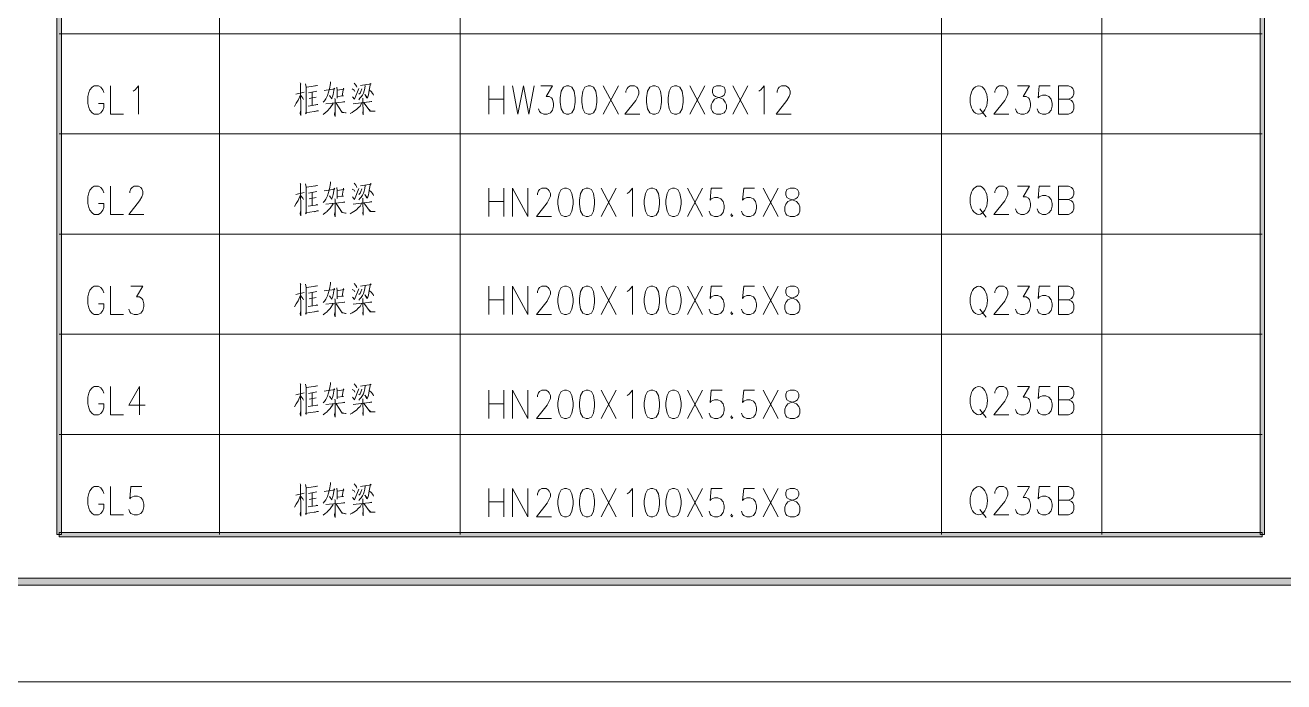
# Model space of a CAD drawing. Header units: millimetres. Extents: x 0 to 586, y 0 to 414.
# Drawn here: x 121.7 to 245.5, y 0 to 64.6 of the extents above; entities that cross this region are included whole.
import ezdxf

# ---------------------------------------------------------------- set-up
doc = ezdxf.new("R2010")
doc.units = ezdxf.units.MM

msp = doc.modelspace()

# ---------------------------------------------------------------- hatches: boundary and pattern name
h = msp.add_hatch(color=0)
h.dxf.hatch_style = 2
h.paths.add_polyline_path([(124.862167, 83.495444), (125.306667, 83.495444), (125.306667, 14.481528), (124.862167, 14.481528)])
h = msp.add_hatch(color=0)
h.dxf.hatch_style = 2
h.paths.add_polyline_path([(243.169722, 83.495444), (243.614222, 83.495444), (243.614222, 14.481528), (243.169722, 14.481528)])
h = msp.add_hatch(color=0)
h.dxf.hatch_style = 2
h.paths.add_polyline_path([(125.084417, 14.259278), (125.084417, 14.703778), (243.391972, 14.703778), (243.391972, 14.259278)])
h = msp.add_hatch(color=0)
h.dxf.hatch_style = 2
h.paths.add_polyline_path([(24.302861, 9.514417), (24.994306, 10.205861), (575.429944, 10.205861), (576.117861, 9.514417)])

# ---------------------------------------------------------------- linework, layer by layer
at = {"color": 0, "lineweight": 0}
for points in [[(0, 0), (585.632278, 0), (585.632278, 414.0835), (0, 414.0835)], [(124.862167, 83.495444), (125.306667, 83.495444), (125.306667, 14.481528), (124.862167, 14.481528)], [(243.169722, 83.495444), (243.614222, 83.495444), (243.614222, 14.481528), (243.169722, 14.481528)], [(174.984833, 58.645778), (174.667333, 58.511722), (174.452139, 58.113083), (174.346306, 57.449861), (174.346306, 57.051222), (174.452139, 56.388), (174.667333, 55.989361), (174.984833, 55.858833), (175.1965, 55.858833), (175.514, 55.989361), (175.729194, 56.388), (175.835028, 57.051222), (175.835028, 57.449861), (175.729194, 58.113083), (175.514, 58.511722), (175.1965, 58.645778)], [(177.108556, 58.645778), (176.787528, 58.511722), (176.575861, 58.113083), (176.470028, 57.449861), (176.470028, 57.051222), (176.575861, 56.388), (176.787528, 55.989361), (177.108556, 55.858833), (177.320222, 55.858833), (177.637722, 55.989361), (177.849389, 56.388), (177.95875, 57.051222), (177.95875, 57.449861), (177.849389, 58.113083), (177.637722, 58.511722), (177.320222, 58.645778)], [(183.479722, 58.645778), (183.158694, 58.511722), (182.947028, 58.113083), (182.841194, 57.449861), (182.841194, 57.051222), (182.947028, 56.388), (183.158694, 55.989361), (183.479722, 55.858833), (183.691389, 55.858833), (184.008889, 55.989361), (184.220556, 56.388), (184.326389, 57.051222), (184.326389, 57.449861), (184.220556, 58.113083), (184.008889, 58.511722), (183.691389, 58.645778)], [(185.603444, 58.645778), (185.282417, 58.511722), (185.07075, 58.113083), (184.964917, 57.449861), (184.964917, 57.051222), (185.07075, 56.388), (185.282417, 55.989361), (185.603444, 55.858833), (185.815111, 55.858833), (186.132611, 55.989361), (186.344278, 56.388), (186.450111, 57.051222), (186.450111, 57.449861), (186.344278, 58.113083), (186.132611, 58.511722), (185.815111, 58.645778)], [(189.741528, 58.645778), (189.424028, 58.511722), (189.318194, 58.247139), (189.318194, 57.982556), (189.424028, 57.717972), (189.635694, 57.583917), (190.062556, 57.449861), (190.380056, 57.319333), (190.591722, 57.051222), (190.697556, 56.786639), (190.697556, 56.388), (190.591722, 56.123417), (190.485889, 55.989361), (190.168389, 55.858833), (189.741528, 55.858833), (189.424028, 55.989361), (189.318194, 56.123417), (189.212361, 56.388), (189.212361, 56.786639), (189.318194, 57.051222), (189.529861, 57.319333), (189.847361, 57.449861), (190.274222, 57.583917), (190.485889, 57.717972), (190.591722, 57.982556), (190.591722, 58.247139), (190.485889, 58.511722), (190.168389, 58.645778)], [(174.773167, 48.584556), (174.452139, 48.4505), (174.240472, 48.051861), (174.134639, 47.388639), (174.134639, 46.99), (174.240472, 46.326778), (174.452139, 45.928139), (174.773167, 45.797611), (174.984833, 45.797611), (175.302333, 45.928139), (175.514, 46.326778), (175.619833, 46.99), (175.619833, 47.388639), (175.514, 48.051861), (175.302333, 48.4505), (174.984833, 48.584556)], [(176.896889, 48.584556), (176.575861, 48.4505), (176.364194, 48.051861), (176.258361, 47.388639), (176.258361, 46.99), (176.364194, 46.326778), (176.575861, 45.928139), (176.896889, 45.797611), (177.108556, 45.797611), (177.426056, 45.928139), (177.637722, 46.326778), (177.743556, 46.99), (177.743556, 47.388639), (177.637722, 48.051861), (177.426056, 48.4505), (177.108556, 48.584556)], [(183.264528, 48.584556), (182.947028, 48.4505), (182.735361, 48.051861), (182.629528, 47.388639), (182.629528, 46.99), (182.735361, 46.326778), (182.947028, 45.928139), (183.264528, 45.797611), (183.479722, 45.797611), (183.797222, 45.928139), (184.008889, 46.326778), (184.114722, 46.99), (184.114722, 47.388639), (184.008889, 48.051861), (183.797222, 48.4505), (183.479722, 48.584556)], [(185.38825, 48.584556), (185.07075, 48.4505), (184.859083, 48.051861), (184.75325, 47.388639), (184.75325, 46.99), (184.859083, 46.326778), (185.07075, 45.928139), (185.38825, 45.797611), (185.603444, 45.797611), (185.920944, 45.928139), (186.132611, 46.326778), (186.238444, 46.99), (186.238444, 47.388639), (186.132611, 48.051861), (185.920944, 48.4505), (185.603444, 48.584556)], [(196.962889, 48.584556), (196.645389, 48.4505), (196.539556, 48.185917), (196.539556, 47.921333), (196.645389, 47.653222), (196.857056, 47.522694), (197.280389, 47.388639), (197.597889, 47.254583), (197.813083, 46.99), (197.918917, 46.725417), (197.918917, 46.326778), (197.813083, 46.062194), (197.70725, 45.928139), (197.386222, 45.797611), (196.962889, 45.797611), (196.645389, 45.928139), (196.539556, 46.062194), (196.430194, 46.326778), (196.430194, 46.725417), (196.539556, 46.99), (196.751222, 47.254583), (197.068722, 47.388639), (197.492056, 47.522694), (197.70725, 47.653222), (197.813083, 47.921333), (197.813083, 48.185917), (197.70725, 48.4505), (197.386222, 48.584556)], [(174.773167, 38.9255), (174.452139, 38.794972), (174.240472, 38.396333), (174.134639, 37.733111), (174.134639, 37.334472), (174.240472, 36.67125), (174.452139, 36.272611), (174.773167, 36.138556), (174.984833, 36.138556), (175.302333, 36.272611), (175.514, 36.67125), (175.619833, 37.334472), (175.619833, 37.733111), (175.514, 38.396333), (175.302333, 38.794972), (174.984833, 38.9255)], [(176.896889, 38.9255), (176.575861, 38.794972), (176.364194, 38.396333), (176.258361, 37.733111), (176.258361, 37.334472), (176.364194, 36.67125), (176.575861, 36.272611), (176.896889, 36.138556), (177.108556, 36.138556), (177.426056, 36.272611), (177.637722, 36.67125), (177.743556, 37.334472), (177.743556, 37.733111), (177.637722, 38.396333), (177.426056, 38.794972), (177.108556, 38.9255)], [(183.264528, 38.9255), (182.947028, 38.794972), (182.735361, 38.396333), (182.629528, 37.733111), (182.629528, 37.334472), (182.735361, 36.67125), (182.947028, 36.272611), (183.264528, 36.138556), (183.479722, 36.138556), (183.797222, 36.272611), (184.008889, 36.67125), (184.114722, 37.334472), (184.114722, 37.733111), (184.008889, 38.396333), (183.797222, 38.794972), (183.479722, 38.9255)], [(185.38825, 38.9255), (185.07075, 38.794972), (184.859083, 38.396333), (184.75325, 37.733111), (184.75325, 37.334472), (184.859083, 36.67125), (185.07075, 36.272611), (185.38825, 36.138556), (185.603444, 36.138556), (185.920944, 36.272611), (186.132611, 36.67125), (186.238444, 37.334472), (186.238444, 37.733111), (186.132611, 38.396333), (185.920944, 38.794972), (185.603444, 38.9255)], [(196.962889, 38.9255), (196.645389, 38.794972), (196.539556, 38.530389), (196.539556, 38.262278), (196.645389, 37.997694), (196.857056, 37.867167), (197.280389, 37.733111), (197.597889, 37.599056), (197.813083, 37.334472), (197.918917, 37.069889), (197.918917, 36.67125), (197.813083, 36.406667), (197.70725, 36.272611), (197.386222, 36.138556), (196.962889, 36.138556), (196.645389, 36.272611), (196.539556, 36.406667), (196.430194, 36.67125), (196.430194, 37.069889), (196.539556, 37.334472), (196.751222, 37.599056), (197.068722, 37.733111), (197.492056, 37.867167), (197.70725, 37.997694), (197.813083, 38.262278), (197.813083, 38.530389), (197.70725, 38.794972), (197.386222, 38.9255)], [(174.773167, 28.691417), (174.452139, 28.557361), (174.240472, 28.16225), (174.134639, 27.4955), (174.134639, 27.100389), (174.240472, 26.433639), (174.452139, 26.038528), (174.773167, 25.904472), (174.984833, 25.904472), (175.302333, 26.038528), (175.514, 26.433639), (175.619833, 27.100389), (175.619833, 27.4955), (175.514, 28.16225), (175.302333, 28.557361), (174.984833, 28.691417)], [(176.896889, 28.691417), (176.575861, 28.557361), (176.364194, 28.16225), (176.258361, 27.4955), (176.258361, 27.100389), (176.364194, 26.433639), (176.575861, 26.038528), (176.896889, 25.904472), (177.108556, 25.904472), (177.426056, 26.038528), (177.637722, 26.433639), (177.743556, 27.100389), (177.743556, 27.4955), (177.637722, 28.16225), (177.426056, 28.557361), (177.108556, 28.691417)], [(183.264528, 28.691417), (182.947028, 28.557361), (182.735361, 28.16225), (182.629528, 27.4955), (182.629528, 27.100389), (182.735361, 26.433639), (182.947028, 26.038528), (183.264528, 25.904472), (183.479722, 25.904472), (183.797222, 26.038528), (184.008889, 26.433639), (184.114722, 27.100389), (184.114722, 27.4955), (184.008889, 28.16225), (183.797222, 28.557361), (183.479722, 28.691417)], [(185.38825, 28.691417), (185.07075, 28.557361), (184.859083, 28.16225), (184.75325, 27.4955), (184.75325, 27.100389), (184.859083, 26.433639), (185.07075, 26.038528), (185.38825, 25.904472), (185.603444, 25.904472), (185.920944, 26.038528), (186.132611, 26.433639), (186.238444, 27.100389), (186.238444, 27.4955), (186.132611, 28.16225), (185.920944, 28.557361), (185.603444, 28.691417)], [(196.962889, 28.691417), (196.645389, 28.557361), (196.539556, 28.292778), (196.539556, 28.028194), (196.645389, 27.763611), (196.857056, 27.629556), (197.280389, 27.4955), (197.597889, 27.364972), (197.813083, 27.100389), (197.918917, 26.832278), (197.918917, 26.433639), (197.813083, 26.169056), (197.70725, 26.038528), (197.386222, 25.904472), (196.962889, 25.904472), (196.645389, 26.038528), (196.539556, 26.169056), (196.430194, 26.433639), (196.430194, 26.832278), (196.539556, 27.100389), (196.751222, 27.364972), (197.068722, 27.4955), (197.492056, 27.629556), (197.70725, 27.763611), (197.813083, 28.028194), (197.813083, 28.292778), (197.70725, 28.557361), (197.386222, 28.691417)], [(174.773167, 19.035889), (174.452139, 18.901833), (174.240472, 18.503194), (174.134639, 17.839972), (174.134639, 17.441333), (174.240472, 16.778111), (174.452139, 16.379472), (174.773167, 16.248944), (174.984833, 16.248944), (175.302333, 16.379472), (175.514, 16.778111), (175.619833, 17.441333), (175.619833, 17.839972), (175.514, 18.503194), (175.302333, 18.901833), (174.984833, 19.035889)], [(176.896889, 19.035889), (176.575861, 18.901833), (176.364194, 18.503194), (176.258361, 17.839972), (176.258361, 17.441333), (176.364194, 16.778111), (176.575861, 16.379472), (176.896889, 16.248944), (177.108556, 16.248944), (177.426056, 16.379472), (177.637722, 16.778111), (177.743556, 17.441333), (177.743556, 17.839972), (177.637722, 18.503194), (177.426056, 18.901833), (177.108556, 19.035889)], [(183.264528, 19.035889), (182.947028, 18.901833), (182.735361, 18.503194), (182.629528, 17.839972), (182.629528, 17.441333), (182.735361, 16.778111), (182.947028, 16.379472), (183.264528, 16.248944), (183.479722, 16.248944), (183.797222, 16.379472), (184.008889, 16.778111), (184.114722, 17.441333), (184.114722, 17.839972), (184.008889, 18.503194), (183.797222, 18.901833), (183.479722, 19.035889)], [(185.38825, 19.035889), (185.07075, 18.901833), (184.859083, 18.503194), (184.75325, 17.839972), (184.75325, 17.441333), (184.859083, 16.778111), (185.07075, 16.379472), (185.38825, 16.248944), (185.603444, 16.248944), (185.920944, 16.379472), (186.132611, 16.778111), (186.238444, 17.441333), (186.238444, 17.839972), (186.132611, 18.503194), (185.920944, 18.901833), (185.603444, 19.035889)], [(196.962889, 19.035889), (196.645389, 18.901833), (196.539556, 18.63725), (196.539556, 18.372667), (196.645389, 18.104556), (196.857056, 17.974028), (197.280389, 17.839972), (197.597889, 17.709444), (197.813083, 17.441333), (197.918917, 17.17675), (197.918917, 16.778111), (197.813083, 16.513528), (197.70725, 16.379472), (197.386222, 16.248944), (196.962889, 16.248944), (196.645389, 16.379472), (196.539556, 16.513528), (196.430194, 16.778111), (196.430194, 17.17675), (196.539556, 17.441333), (196.751222, 17.709444), (197.068722, 17.839972), (197.492056, 17.974028), (197.70725, 18.104556), (197.813083, 18.372667), (197.813083, 18.63725), (197.70725, 18.901833), (197.386222, 19.035889)], [(125.084417, 14.259278), (125.084417, 14.703778), (243.391972, 14.703778), (243.391972, 14.259278)], [(24.302861, 9.514417), (24.994306, 10.205861), (575.429944, 10.205861), (576.117861, 9.514417)]]:
    msp.add_lwpolyline(points, close=True, dxfattribs=at)
for points in [[(140.857111, 83.495444), (140.857111, 14.481528)], [(164.521444, 83.495444), (164.521444, 14.481528)], [(211.843056, 83.495444), (211.843056, 14.481528)], [(227.619278, 83.495444), (227.619278, 14.481528)], [(125.084417, 63.775167), (243.391972, 63.775167)], [(129.494139, 57.982556), (129.388306, 58.247139), (129.176639, 58.511722), (128.964972, 58.645778), (128.541639, 58.645778), (128.326444, 58.511722), (128.114778, 58.247139), (128.008944, 57.982556), (127.903111, 57.583917), (127.903111, 56.920694), (128.008944, 56.522056), (128.114778, 56.257472), (128.326444, 55.989361), (128.541639, 55.858833), (128.964972, 55.858833), (129.176639, 55.989361), (129.388306, 56.257472), (129.494139, 56.522056), (129.494139, 56.920694), (128.964972, 56.920694)], [(130.132667, 58.645778), (130.132667, 55.858833), (131.406194, 55.858833)], [(132.362222, 58.113083), (132.573889, 58.247139), (132.894917, 58.645778), (132.894917, 55.858833)], [(148.7805, 58.935056), (148.844, 58.797472), (148.822833, 58.853917), (148.844, 55.728306), (148.801667, 55.918806), (148.822833, 56.137528)], [(149.323778, 58.853917), (149.387278, 58.525833), (149.366111, 55.890583), (149.302611, 55.999944), (150.583194, 56.190444), (150.4315, 56.190444), (150.237472, 56.109306)], [(149.433139, 58.525833), (150.498528, 58.691639), (150.410333, 58.691639), (150.216306, 58.635194)], [(151.779111, 59.044417), (151.779111, 58.882139), (151.66975, 58.363556), (151.585083, 58.010778), (151.475722, 57.686222), (151.302861, 57.358139), (151.172333, 57.167639), (151.041806, 57.033583)], [(151.151167, 58.173056), (152.191861, 58.338861), (152.128361, 58.42), (152.0825, 58.173056), (152.019, 57.792056), (151.9555, 57.548639), (151.909639, 57.414583), (151.888472, 57.358139), (151.66975, 57.686222)], [(152.389417, 58.501139), (152.43175, 58.201278), (152.43175, 57.414583), (152.43175, 57.605083), (153.042056, 57.658), (152.932694, 57.658), (153.042056, 58.42), (153.084389, 58.310639), (152.43175, 58.201278)], [(153.909889, 58.338861), (154.08275, 58.2295), (154.149778, 58.091917)], [(153.931056, 57.576861), (154.128611, 57.333444), (154.541361, 58.391778)], [(154.08275, 58.906833), (154.259139, 58.716333), (154.322639, 58.6105), (154.364972, 58.501139)], [(155.194, 58.691639), (155.148139, 58.391778), (155.084639, 58.148361), (155.017611, 57.929639), (154.90825, 57.739139), (154.78125, 57.548639), (154.650722, 57.414583), (154.541361, 57.277)], [(154.84475, 58.363556), (154.756556, 58.091917), (154.671889, 57.929639), (154.562528, 57.820278)], [(154.735389, 58.663417), (155.758444, 58.825694), (155.691417, 58.882139), (155.649083, 58.554056), (155.582056, 58.2295), (155.539722, 57.982556), (155.497389, 57.767361), (155.430361, 57.576861), (155.366861, 57.4675), (155.345694, 57.439278), (155.148139, 57.792056), (155.366861, 57.495722)], [(155.60675, 58.201278), (155.800778, 58.039), (155.910139, 57.901417), (155.952472, 57.820278), (155.998333, 57.710917)], [(167.340139, 55.858833), (167.340139, 58.645778)], [(168.825333, 58.645778), (168.825333, 55.858833)], [(169.675528, 58.645778), (170.204694, 55.858833), (170.737389, 58.645778), (171.266556, 55.858833), (171.79925, 58.645778)], [(172.437778, 58.645778), (173.605472, 58.645778), (172.966944, 57.583917), (173.284444, 57.583917), (173.496111, 57.449861), (173.605472, 57.319333), (173.711306, 56.920694), (173.711306, 56.656111), (173.605472, 56.257472), (173.390278, 55.989361), (173.072778, 55.858833), (172.755278, 55.858833), (172.437778, 55.989361), (172.328417, 56.123417), (172.222583, 56.388)], [(178.59375, 55.858833), (180.082472, 58.645778)], [(178.59375, 58.645778), (180.082472, 55.858833)], [(180.823306, 57.982556), (180.823306, 58.113083), (180.929139, 58.381194), (181.034972, 58.511722), (181.250167, 58.645778), (181.6735, 58.645778), (181.885167, 58.511722), (181.991, 58.381194), (182.096833, 58.113083), (182.096833, 57.8485), (181.991, 57.583917), (181.779333, 57.185278), (180.717472, 55.858833), (182.202667, 55.858833)], [(187.088639, 55.858833), (188.573833, 58.645778)], [(187.088639, 58.645778), (188.573833, 55.858833)], [(191.336083, 55.858833), (192.821278, 58.645778)], [(191.336083, 58.645778), (192.821278, 55.858833)], [(193.883139, 58.113083), (194.094806, 58.247139), (194.415833, 58.645778), (194.415833, 55.858833)], [(195.689361, 57.982556), (195.689361, 58.113083), (195.795194, 58.381194), (195.901028, 58.511722), (196.112694, 58.645778), (196.539556, 58.645778), (196.751222, 58.511722), (196.857056, 58.381194), (196.962889, 58.113083), (196.962889, 57.8485), (196.857056, 57.583917), (196.645389, 57.185278), (195.583528, 55.858833), (197.068722, 55.858833)], [(217.1065, 57.982556), (217.1065, 58.113083), (217.212333, 58.381194), (217.318167, 58.511722), (217.529833, 58.645778), (217.956694, 58.645778), (218.168361, 58.511722), (218.274194, 58.381194), (218.380028, 58.113083), (218.380028, 57.8485), (218.274194, 57.583917), (218.062528, 57.185278), (217.000667, 55.858833), (218.485861, 55.858833)], [(219.336056, 58.645778), (220.50375, 58.645778), (219.865222, 57.583917), (220.18625, 57.583917), (220.397917, 57.449861), (220.50375, 57.319333), (220.609583, 56.920694), (220.609583, 56.656111), (220.50375, 56.257472), (220.292083, 55.989361), (219.971056, 55.858833), (219.653556, 55.858833), (219.336056, 55.989361), (219.230222, 56.123417), (219.124389, 56.388)], [(222.521639, 58.645778), (221.459778, 58.645778), (221.353944, 57.449861), (221.459778, 57.583917), (221.777278, 57.717972), (222.094778, 57.717972), (222.415806, 57.583917), (222.627472, 57.319333), (222.733306, 56.920694), (222.733306, 56.656111), (222.627472, 56.257472), (222.415806, 55.989361), (222.094778, 55.858833), (221.777278, 55.858833), (221.459778, 55.989361), (221.353944, 56.123417), (221.248111, 56.388)], [(223.368306, 55.858833), (223.368306, 58.645778), (224.324333, 58.645778), (224.645361, 58.511722), (224.751194, 58.381194), (224.857028, 58.113083), (224.857028, 57.8485), (224.751194, 57.583917), (224.645361, 57.449861), (224.324333, 57.319333)], [(148.822833, 57.767361), (148.582944, 57.224083), (148.410083, 56.924222), (148.237222, 56.624361)], [(149.19325, 58.010778), (148.36775, 57.820278)], [(148.844, 57.686222), (149.062722, 57.439278), (149.12975, 57.305222)], [(149.606, 57.957861), (150.410333, 58.120139)], [(149.673028, 57.386361), (150.368, 57.520417)], [(149.976417, 57.982556), (149.976417, 56.7055)], [(151.324028, 56.871306), (153.19375, 57.061806), (153.105556, 57.0865), (152.996194, 57.033583)], [(152.191861, 57.386361), (152.213028, 57.305222), (152.213028, 57.224083), (152.213028, 55.618944), (152.170694, 55.837667), (152.191861, 56.056389)], [(153.998083, 56.871306), (155.843111, 57.0865), (155.758444, 57.114722), (155.649083, 57.061806)], [(154.932944, 57.439278), (154.954111, 57.358139), (154.975278, 55.78475), (154.932944, 55.971722), (154.975278, 56.243361)], [(155.063472, 56.977139), (155.67025, 56.137528), (156.150028, 56.137528), (155.691417, 56.162222), (155.560889, 56.299806)], [(167.340139, 57.319333), (168.825333, 57.319333)], [(223.368306, 57.319333), (224.324333, 57.319333), (224.645361, 57.185278), (224.751194, 57.051222), (224.857028, 56.786639), (224.857028, 56.388), (224.751194, 56.123417), (224.645361, 55.989361), (224.324333, 55.858833), (223.368306, 55.858833)], [(149.584833, 56.652583), (150.519694, 56.790167), (150.4315, 56.814861), (150.279806, 56.761944)], [(152.040167, 56.896), (151.736778, 56.462083), (151.454556, 56.162222), (151.433389, 56.137528), (151.257, 55.999944), (151.062972, 55.837667)], [(152.322389, 56.924222), (152.932694, 56.028167), (153.303111, 55.971722), (153.25725, 55.971722), (152.932694, 56.056389), (152.756306, 56.243361)], [(154.802417, 56.924222), (154.671889, 56.652583), (154.4955, 56.490306), (154.322639, 56.299806), (154.061583, 56.137528), (153.888722, 56.028167), (153.715861, 55.918806)], [(215.617778, 56.388), (216.256306, 55.59425)], [(125.084417, 53.918556), (243.391972, 53.918556)], [(129.494139, 48.122417), (129.388306, 48.387), (129.176639, 48.655111), (128.964972, 48.785639), (128.541639, 48.785639), (128.326444, 48.655111), (128.114778, 48.387), (128.008944, 48.122417), (127.903111, 47.723778), (127.903111, 47.060556), (128.008944, 46.661917), (128.114778, 46.397333), (128.326444, 46.13275), (128.541639, 45.998694), (128.964972, 45.998694), (129.176639, 46.13275), (129.388306, 46.397333), (129.494139, 46.661917), (129.494139, 47.060556), (128.964972, 47.060556)], [(130.132667, 48.785639), (130.132667, 45.998694), (131.406194, 45.998694)], [(132.044722, 48.122417), (132.044722, 48.256472), (132.150556, 48.521056), (132.256389, 48.655111), (132.468056, 48.785639), (132.894917, 48.785639), (133.106583, 48.655111), (133.212417, 48.521056), (133.31825, 48.256472), (133.31825, 47.988361), (133.212417, 47.723778), (133.00075, 47.325139), (131.938889, 45.998694), (133.424083, 45.998694)], [(148.7805, 49.074917), (148.844, 48.940861), (148.822833, 48.993778), (148.844, 45.868167), (148.801667, 46.058667), (148.822833, 46.277389)], [(149.323778, 48.993778), (149.387278, 48.669222), (149.366111, 46.033972), (149.302611, 46.139806), (150.583194, 46.330306), (150.4315, 46.330306), (150.237472, 46.249167)], [(149.433139, 48.669222), (150.498528, 48.8315), (150.410333, 48.8315), (150.216306, 48.778583)], [(151.779111, 49.184278), (151.779111, 49.022), (151.66975, 48.506944), (151.585083, 48.150639), (151.475722, 47.826083), (151.302861, 47.501528), (151.172333, 47.311028), (151.041806, 47.173444)], [(151.151167, 48.316444), (152.191861, 48.478722), (152.128361, 48.559861), (152.0825, 48.316444), (152.019, 47.935444), (151.9555, 47.6885), (151.909639, 47.554444), (151.888472, 47.501528), (151.66975, 47.826083)], [(152.389417, 48.641), (152.43175, 48.341139), (152.43175, 47.554444), (152.43175, 47.744944), (153.042056, 47.797861), (152.932694, 47.797861), (153.042056, 48.559861), (153.084389, 48.4505), (152.43175, 48.341139)], [(153.909889, 48.478722), (154.08275, 48.369361), (154.149778, 48.231778)], [(153.931056, 47.716722), (154.128611, 47.473306), (154.541361, 48.531639)], [(154.08275, 49.050222), (154.259139, 48.859722), (154.322639, 48.750361), (154.364972, 48.641)], [(155.194, 48.8315), (155.148139, 48.531639), (155.084639, 48.288222), (155.017611, 48.0695), (154.90825, 47.879), (154.78125, 47.6885), (154.650722, 47.554444), (154.541361, 47.416861)], [(154.84475, 48.506944), (154.756556, 48.231778), (154.671889, 48.0695), (154.562528, 47.960139)], [(154.735389, 48.803278), (155.758444, 48.965556), (155.691417, 49.022), (155.649083, 48.693917), (155.582056, 48.369361), (155.539722, 48.125944), (155.497389, 47.907222), (155.430361, 47.716722), (155.366861, 47.607361), (155.345694, 47.582667), (155.148139, 47.935444), (155.366861, 47.635583)], [(155.60675, 48.341139), (155.800778, 48.178861), (155.910139, 48.044806), (155.952472, 47.960139), (155.998333, 47.854306)], [(167.340139, 45.797611), (167.340139, 48.584556)], [(168.825333, 48.584556), (168.825333, 45.797611)], [(169.675528, 45.797611), (169.675528, 48.584556), (171.160722, 45.797611), (171.160722, 48.584556)], [(172.11675, 47.921333), (172.11675, 48.051861), (172.222583, 48.316444), (172.328417, 48.4505), (172.543611, 48.584556), (172.966944, 48.584556), (173.178611, 48.4505), (173.284444, 48.316444), (173.390278, 48.051861), (173.390278, 47.787278), (173.284444, 47.522694), (173.072778, 47.124056), (172.010917, 45.797611), (173.496111, 45.797611)], [(178.382083, 45.797611), (179.867278, 48.584556)], [(178.382083, 48.584556), (179.867278, 45.797611)], [(180.929139, 48.051861), (181.140806, 48.185917), (181.461833, 48.584556), (181.461833, 45.797611)], [(186.876972, 45.797611), (188.362167, 48.584556)], [(186.876972, 48.584556), (188.362167, 45.797611)], [(190.274222, 48.584556), (189.212361, 48.584556), (189.106528, 47.388639), (189.212361, 47.522694), (189.529861, 47.653222), (189.847361, 47.653222), (190.168389, 47.522694), (190.380056, 47.254583), (190.485889, 46.859472), (190.485889, 46.591361), (190.380056, 46.19625), (190.168389, 45.928139), (189.847361, 45.797611), (189.529861, 45.797611), (189.212361, 45.928139), (189.106528, 46.062194), (189.000694, 46.326778)], [(193.459806, 48.584556), (192.397944, 48.584556), (192.292111, 47.388639), (192.397944, 47.522694), (192.715444, 47.653222), (193.032944, 47.653222), (193.353972, 47.522694), (193.565639, 47.254583), (193.671472, 46.859472), (193.671472, 46.591361), (193.565639, 46.19625), (193.353972, 45.928139), (193.032944, 45.797611), (192.715444, 45.797611), (192.397944, 45.928139), (192.292111, 46.062194), (192.186278, 46.326778)], [(194.306472, 45.797611), (195.795194, 48.584556)], [(194.306472, 48.584556), (195.795194, 45.797611)], [(217.1065, 48.122417), (217.1065, 48.256472), (217.212333, 48.521056), (217.318167, 48.655111), (217.529833, 48.785639), (217.956694, 48.785639), (218.168361, 48.655111), (218.274194, 48.521056), (218.380028, 48.256472), (218.380028, 47.988361), (218.274194, 47.723778), (218.062528, 47.325139), (217.000667, 45.998694), (218.485861, 45.998694)], [(219.336056, 48.785639), (220.50375, 48.785639), (219.865222, 47.723778), (220.18625, 47.723778), (220.397917, 47.59325), (220.50375, 47.459194), (220.609583, 47.060556), (220.609583, 46.795972), (220.50375, 46.397333), (220.292083, 46.13275), (219.971056, 45.998694), (219.653556, 45.998694), (219.336056, 46.13275), (219.230222, 46.263278), (219.124389, 46.531389)], [(222.521639, 48.785639), (221.459778, 48.785639), (221.353944, 47.59325), (221.459778, 47.723778), (221.777278, 47.857833), (222.094778, 47.857833), (222.415806, 47.723778), (222.627472, 47.459194), (222.733306, 47.060556), (222.733306, 46.795972), (222.627472, 46.397333), (222.415806, 46.13275), (222.094778, 45.998694), (221.777278, 45.998694), (221.459778, 46.13275), (221.353944, 46.263278), (221.248111, 46.531389)], [(223.368306, 45.998694), (223.368306, 48.785639), (224.324333, 48.785639), (224.645361, 48.655111), (224.751194, 48.521056), (224.857028, 48.256472), (224.857028, 47.988361), (224.751194, 47.723778), (224.645361, 47.59325), (224.324333, 47.459194)], [(148.822833, 47.907222), (148.582944, 47.363944), (148.410083, 47.064083), (148.237222, 46.76775)], [(149.19325, 48.150639), (148.36775, 47.960139)], [(148.844, 47.826083), (149.062722, 47.582667), (149.12975, 47.445083)], [(149.606, 48.097722), (150.410333, 48.26)], [(149.673028, 47.526222), (150.368, 47.663806)], [(149.976417, 48.125944), (149.976417, 46.848889)], [(152.040167, 47.039389), (151.736778, 46.601944), (151.454556, 46.305611), (151.433389, 46.277389), (151.257, 46.139806), (151.062972, 45.977528)], [(151.324028, 47.011167), (153.19375, 47.201667), (153.105556, 47.229889), (152.996194, 47.173444)], [(152.191861, 47.526222), (152.213028, 47.445083), (152.213028, 47.363944), (152.213028, 45.762333), (152.170694, 45.977528), (152.191861, 46.19625)], [(152.322389, 47.064083), (152.932694, 46.168028), (153.303111, 46.115111), (153.25725, 46.115111), (152.932694, 46.19625), (152.756306, 46.38675)], [(154.802417, 47.064083), (154.671889, 46.792444), (154.4955, 46.630167), (154.322639, 46.439667), (154.061583, 46.277389), (153.888722, 46.168028), (153.715861, 46.058667)], [(153.998083, 47.011167), (155.843111, 47.229889), (155.758444, 47.254583), (155.649083, 47.201667)], [(154.932944, 47.582667), (154.954111, 47.501528), (154.975278, 45.924611), (154.932944, 46.115111), (154.975278, 46.38675)], [(155.063472, 47.120528), (155.67025, 46.277389), (156.150028, 46.277389), (155.691417, 46.305611), (155.560889, 46.439667)], [(167.340139, 47.254583), (168.825333, 47.254583)], [(223.368306, 47.459194), (224.324333, 47.459194), (224.645361, 47.325139), (224.751194, 47.194611), (224.857028, 46.930028), (224.857028, 46.531389), (224.751194, 46.263278), (224.645361, 46.13275), (224.324333, 45.998694), (223.368306, 45.998694)], [(149.584833, 46.792444), (150.519694, 46.930028), (150.4315, 46.95825), (150.279806, 46.901806)], [(191.23025, 46.062194), (191.124417, 45.928139), (191.23025, 45.797611), (191.336083, 45.928139)], [(215.617778, 46.531389), (216.256306, 45.734111)], [(125.084417, 44.058417), (243.391972, 44.058417)], [(129.494139, 38.262278), (129.388306, 38.530389), (129.176639, 38.794972), (128.964972, 38.9255), (128.541639, 38.9255), (128.326444, 38.794972), (128.114778, 38.530389), (128.008944, 38.262278), (127.903111, 37.867167), (127.903111, 37.200417), (128.008944, 36.805306), (128.114778, 36.537194), (128.326444, 36.272611), (128.541639, 36.138556), (128.964972, 36.138556), (129.176639, 36.272611), (129.388306, 36.537194), (129.494139, 36.805306), (129.494139, 37.200417), (128.964972, 37.200417)], [(130.132667, 38.9255), (130.132667, 36.138556), (131.406194, 36.138556)], [(132.150556, 38.9255), (133.31825, 38.9255), (132.679722, 37.867167), (133.00075, 37.867167), (133.212417, 37.733111), (133.31825, 37.599056), (133.424083, 37.200417), (133.424083, 36.935833), (133.31825, 36.537194), (133.106583, 36.272611), (132.785556, 36.138556), (132.468056, 36.138556), (132.150556, 36.272611), (132.044722, 36.406667), (131.938889, 36.67125)], [(148.7805, 39.218306), (148.844, 39.080722), (148.822833, 39.133639), (148.844, 36.011556), (148.801667, 36.202056), (148.822833, 36.41725)], [(149.323778, 39.133639), (149.387278, 38.809083), (149.366111, 36.173833), (149.302611, 36.283194), (150.583194, 36.473694), (150.4315, 36.473694), (150.237472, 36.392556)], [(149.433139, 38.809083), (150.498528, 38.971361), (150.410333, 38.971361), (150.216306, 38.918444)], [(149.606, 38.237583), (150.410333, 38.399861)], [(151.779111, 39.324139), (151.779111, 39.161861), (151.66975, 38.646806), (151.585083, 38.294028), (151.475722, 37.965944), (151.302861, 37.641389), (151.172333, 37.450889), (151.041806, 37.313306)], [(151.151167, 38.456306), (152.191861, 38.618583), (152.128361, 38.699722), (152.0825, 38.456306), (152.019, 38.075306), (151.9555, 37.831889), (151.909639, 37.694306), (151.888472, 37.641389), (151.66975, 37.965944)], [(152.389417, 38.780861), (152.43175, 38.484528), (152.43175, 37.694306), (152.43175, 37.884806), (153.042056, 37.94125), (152.932694, 37.94125), (153.042056, 38.699722), (153.084389, 38.590361), (152.43175, 38.484528)], [(153.909889, 38.618583), (154.08275, 38.509222), (154.149778, 38.375167)], [(153.931056, 37.856583), (154.128611, 37.613167), (154.541361, 38.675028)], [(154.08275, 39.190083), (154.259139, 38.999583), (154.322639, 38.890222), (154.364972, 38.780861)], [(155.194, 38.971361), (155.148139, 38.675028), (155.084639, 38.428083), (155.017611, 38.212889), (154.90825, 38.022389), (154.78125, 37.831889), (154.650722, 37.694306), (154.541361, 37.56025)], [(154.84475, 38.646806), (154.756556, 38.375167), (154.671889, 38.212889), (154.562528, 38.103528)], [(154.735389, 38.946667), (155.758444, 39.108944), (155.691417, 39.161861), (155.649083, 38.837306), (155.582056, 38.509222), (155.539722, 38.265806), (155.497389, 38.047083), (155.430361, 37.856583), (155.366861, 37.75075), (155.345694, 37.722528), (155.148139, 38.075306), (155.366861, 37.775444)], [(155.60675, 38.484528), (155.800778, 38.318722), (155.910139, 38.184667), (155.952472, 38.103528), (155.998333, 37.994167)], [(167.340139, 36.138556), (167.340139, 38.9255)], [(168.825333, 38.9255), (168.825333, 36.138556)], [(169.675528, 36.138556), (169.675528, 38.9255), (171.160722, 36.138556), (171.160722, 38.9255)], [(172.11675, 38.262278), (172.11675, 38.396333), (172.222583, 38.660917), (172.328417, 38.794972), (172.543611, 38.9255), (172.966944, 38.9255), (173.178611, 38.794972), (173.284444, 38.660917), (173.390278, 38.396333), (173.390278, 38.13175), (173.284444, 37.867167), (173.072778, 37.468528), (172.010917, 36.138556), (173.496111, 36.138556)], [(178.382083, 36.138556), (179.867278, 38.9255)], [(178.382083, 38.9255), (179.867278, 36.138556)], [(180.929139, 38.396333), (181.140806, 38.530389), (181.461833, 38.9255), (181.461833, 36.138556)], [(186.876972, 36.138556), (188.362167, 38.9255)], [(186.876972, 38.9255), (188.362167, 36.138556)], [(190.274222, 38.9255), (189.212361, 38.9255), (189.106528, 37.733111), (189.212361, 37.867167), (189.529861, 37.997694), (189.847361, 37.997694), (190.168389, 37.867167), (190.380056, 37.599056), (190.485889, 37.200417), (190.485889, 36.935833), (190.380056, 36.537194), (190.168389, 36.272611), (189.847361, 36.138556), (189.529861, 36.138556), (189.212361, 36.272611), (189.106528, 36.406667), (189.000694, 36.67125)], [(193.459806, 38.9255), (192.397944, 38.9255), (192.292111, 37.733111), (192.397944, 37.867167), (192.715444, 37.997694), (193.032944, 37.997694), (193.353972, 37.867167), (193.565639, 37.599056), (193.671472, 37.200417), (193.671472, 36.935833), (193.565639, 36.537194), (193.353972, 36.272611), (193.032944, 36.138556), (192.715444, 36.138556), (192.397944, 36.272611), (192.292111, 36.406667), (192.186278, 36.67125)], [(194.306472, 36.138556), (195.795194, 38.9255)], [(194.306472, 38.9255), (195.795194, 36.138556)], [(217.1065, 38.262278), (217.1065, 38.396333), (217.212333, 38.660917), (217.318167, 38.794972), (217.529833, 38.9255), (217.956694, 38.9255), (218.168361, 38.794972), (218.274194, 38.660917), (218.380028, 38.396333), (218.380028, 38.13175), (218.274194, 37.867167), (218.062528, 37.468528), (217.000667, 36.138556), (218.485861, 36.138556)], [(219.336056, 38.9255), (220.50375, 38.9255), (219.865222, 37.867167), (220.18625, 37.867167), (220.397917, 37.733111), (220.50375, 37.599056), (220.609583, 37.200417), (220.609583, 36.935833), (220.50375, 36.537194), (220.292083, 36.272611), (219.971056, 36.138556), (219.653556, 36.138556), (219.336056, 36.272611), (219.230222, 36.406667), (219.124389, 36.67125)], [(222.521639, 38.9255), (221.459778, 38.9255), (221.353944, 37.733111), (221.459778, 37.867167), (221.777278, 37.997694), (222.094778, 37.997694), (222.415806, 37.867167), (222.627472, 37.599056), (222.733306, 37.200417), (222.733306, 36.935833), (222.627472, 36.537194), (222.415806, 36.272611), (222.094778, 36.138556), (221.777278, 36.138556), (221.459778, 36.272611), (221.353944, 36.406667), (221.248111, 36.67125)], [(223.368306, 36.138556), (223.368306, 38.9255), (224.324333, 38.9255), (224.645361, 38.794972), (224.751194, 38.660917), (224.857028, 38.396333), (224.857028, 38.13175), (224.751194, 37.867167), (224.645361, 37.733111), (224.324333, 37.599056)], [(148.822833, 38.047083), (148.582944, 37.503806), (148.410083, 37.207472), (148.237222, 36.907611)], [(149.19325, 38.294028), (148.36775, 38.103528)], [(148.844, 37.965944), (149.062722, 37.722528), (149.12975, 37.584944)], [(149.673028, 37.669611), (150.368, 37.803667)], [(149.976417, 38.265806), (149.976417, 36.98875)], [(152.040167, 37.17925), (151.736778, 36.745333), (151.454556, 36.445472), (151.433389, 36.41725), (151.257, 36.283194), (151.062972, 36.120917)], [(151.324028, 37.151028), (153.19375, 37.341528), (153.105556, 37.36975), (152.996194, 37.313306)], [(152.191861, 37.669611), (152.213028, 37.584944), (152.213028, 37.503806), (152.213028, 35.902194), (152.170694, 36.120917), (152.191861, 36.336111)], [(152.322389, 37.207472), (152.932694, 36.307889), (153.303111, 36.254972), (153.25725, 36.254972), (152.932694, 36.336111), (152.756306, 36.526611)], [(154.802417, 37.207472), (154.671889, 36.935833), (154.4955, 36.770028), (154.322639, 36.579528), (154.061583, 36.41725), (153.888722, 36.307889), (153.715861, 36.202056)], [(153.998083, 37.151028), (155.843111, 37.36975), (155.758444, 37.397972), (155.649083, 37.341528)], [(154.932944, 37.722528), (154.954111, 37.641389), (154.975278, 36.064472), (154.932944, 36.254972), (154.975278, 36.526611)], [(155.063472, 37.260389), (155.67025, 36.41725), (156.150028, 36.41725), (155.691417, 36.445472), (155.560889, 36.579528)], [(167.340139, 37.599056), (168.825333, 37.599056)], [(223.368306, 37.599056), (224.324333, 37.599056), (224.645361, 37.468528), (224.751194, 37.334472), (224.857028, 37.069889), (224.857028, 36.67125), (224.751194, 36.406667), (224.645361, 36.272611), (224.324333, 36.138556), (223.368306, 36.138556)], [(149.584833, 36.935833), (150.519694, 37.069889), (150.4315, 37.098111), (150.279806, 37.041667)], [(191.23025, 36.406667), (191.124417, 36.272611), (191.23025, 36.138556), (191.336083, 36.272611)], [(215.617778, 36.67125), (216.256306, 35.873972)], [(125.084417, 34.198278), (243.391972, 34.198278)], [(129.494139, 28.405667), (129.388306, 28.67025), (129.176639, 28.934833), (128.964972, 29.068889), (128.541639, 29.068889), (128.326444, 28.934833), (128.114778, 28.67025), (128.008944, 28.405667), (127.903111, 28.007028), (127.903111, 27.343806), (128.008944, 26.945167), (128.114778, 26.680583), (128.326444, 26.412472), (128.541639, 26.281944), (128.964972, 26.281944), (129.176639, 26.412472), (129.388306, 26.680583), (129.494139, 26.945167), (129.494139, 27.343806), (128.964972, 27.343806)], [(130.132667, 29.068889), (130.132667, 26.281944), (131.406194, 26.281944)], [(133.00075, 29.068889), (131.938889, 27.20975), (133.529917, 27.20975)], [(133.00075, 29.068889), (133.00075, 26.281944)], [(148.7805, 29.358167), (148.844, 29.220583), (148.822833, 29.277028), (148.844, 26.151417), (148.801667, 26.341917), (148.822833, 26.560639)], [(149.323778, 29.277028), (149.387278, 28.948944), (149.366111, 26.313694), (149.302611, 26.423056), (150.583194, 26.613556), (150.4315, 26.613556), (150.237472, 26.532417)], [(149.433139, 28.948944), (150.498528, 29.11475), (150.410333, 29.11475), (150.216306, 29.058306)], [(149.606, 28.380972), (150.410333, 28.54325)], [(151.779111, 29.467528), (151.779111, 29.301722), (151.66975, 28.786667), (151.585083, 28.433889), (151.475722, 28.109333), (151.302861, 27.78125), (151.172333, 27.59075), (151.041806, 27.456694)], [(151.151167, 28.596167), (152.191861, 28.758444), (152.128361, 28.839583), (152.0825, 28.596167), (152.019, 28.215167), (151.9555, 27.97175), (151.909639, 27.837694), (151.888472, 27.78125), (151.66975, 28.109333)], [(152.389417, 28.92425), (152.43175, 28.624389), (152.43175, 27.837694), (152.43175, 28.024667), (153.042056, 28.081111), (152.932694, 28.081111), (153.042056, 28.839583), (153.084389, 28.73375), (152.43175, 28.624389)], [(153.909889, 28.758444), (154.08275, 28.652611), (154.149778, 28.515028)], [(153.931056, 27.999972), (154.128611, 27.753028), (154.541361, 28.814889)], [(154.08275, 29.329944), (154.259139, 29.139444), (154.322639, 29.030083), (154.364972, 28.92425)], [(155.194, 29.11475), (155.148139, 28.814889), (155.084639, 28.567944), (155.017611, 28.35275), (154.90825, 28.16225), (154.78125, 27.97175), (154.650722, 27.837694), (154.541361, 27.700111)], [(154.84475, 28.786667), (154.756556, 28.515028), (154.671889, 28.35275), (154.562528, 28.243389)], [(154.735389, 29.086528), (155.758444, 29.248806), (155.691417, 29.301722), (155.649083, 28.977167), (155.582056, 28.652611), (155.539722, 28.405667), (155.497389, 28.190472), (155.430361, 27.999972), (155.366861, 27.890611), (155.345694, 27.862389), (155.148139, 28.215167), (155.366861, 27.918833)], [(155.60675, 28.624389), (155.800778, 28.462111), (155.910139, 28.324528), (155.952472, 28.243389), (155.998333, 28.134028)], [(167.340139, 25.904472), (167.340139, 28.691417)], [(168.825333, 28.691417), (168.825333, 25.904472)], [(169.675528, 25.904472), (169.675528, 28.691417), (171.160722, 25.904472), (171.160722, 28.691417)], [(172.11675, 28.028194), (172.11675, 28.16225), (172.222583, 28.426833), (172.328417, 28.557361), (172.543611, 28.691417), (172.966944, 28.691417), (173.178611, 28.557361), (173.284444, 28.426833), (173.390278, 28.16225), (173.390278, 27.894139), (173.284444, 27.629556), (173.072778, 27.230917), (172.010917, 25.904472), (173.496111, 25.904472)], [(178.382083, 25.904472), (179.867278, 28.691417)], [(178.382083, 28.691417), (179.867278, 25.904472)], [(180.929139, 28.16225), (181.140806, 28.292778), (181.461833, 28.691417), (181.461833, 25.904472)], [(186.876972, 25.904472), (188.362167, 28.691417)], [(186.876972, 28.691417), (188.362167, 25.904472)], [(190.274222, 28.691417), (189.212361, 28.691417), (189.106528, 27.4955), (189.212361, 27.629556), (189.529861, 27.763611), (189.847361, 27.763611), (190.168389, 27.629556), (190.380056, 27.364972), (190.485889, 26.966333), (190.485889, 26.70175), (190.380056, 26.303111), (190.168389, 26.038528), (189.847361, 25.904472), (189.529861, 25.904472), (189.212361, 26.038528), (189.106528, 26.169056), (189.000694, 26.433639)], [(193.459806, 28.691417), (192.397944, 28.691417), (192.292111, 27.4955), (192.397944, 27.629556), (192.715444, 27.763611), (193.032944, 27.763611), (193.353972, 27.629556), (193.565639, 27.364972), (193.671472, 26.966333), (193.671472, 26.70175), (193.565639, 26.303111), (193.353972, 26.038528), (193.032944, 25.904472), (192.715444, 25.904472), (192.397944, 26.038528), (192.292111, 26.169056), (192.186278, 26.433639)], [(194.306472, 25.904472), (195.795194, 28.691417)], [(194.306472, 28.691417), (195.795194, 25.904472)], [(217.1065, 28.405667), (217.1065, 28.536194), (217.212333, 28.804306), (217.318167, 28.934833), (217.529833, 29.068889), (217.956694, 29.068889), (218.168361, 28.934833), (218.274194, 28.804306), (218.380028, 28.536194), (218.380028, 28.271611), (218.274194, 28.007028), (218.062528, 27.608389), (217.000667, 26.281944), (218.485861, 26.281944)], [(219.336056, 29.068889), (220.50375, 29.068889), (219.865222, 28.007028), (220.18625, 28.007028), (220.397917, 27.872972), (220.50375, 27.742444), (220.609583, 27.343806), (220.609583, 27.075694), (220.50375, 26.680583), (220.292083, 26.412472), (219.971056, 26.281944), (219.653556, 26.281944), (219.336056, 26.412472), (219.230222, 26.546528), (219.124389, 26.811111)], [(222.521639, 29.068889), (221.459778, 29.068889), (221.353944, 27.872972), (221.459778, 28.007028), (221.777278, 28.137556), (222.094778, 28.137556), (222.415806, 28.007028), (222.627472, 27.742444), (222.733306, 27.343806), (222.733306, 27.075694), (222.627472, 26.680583), (222.415806, 26.412472), (222.094778, 26.281944), (221.777278, 26.281944), (221.459778, 26.412472), (221.353944, 26.546528), (221.248111, 26.811111)], [(223.368306, 26.281944), (223.368306, 29.068889), (224.324333, 29.068889), (224.645361, 28.934833), (224.751194, 28.804306), (224.857028, 28.536194), (224.857028, 28.271611), (224.751194, 28.007028), (224.645361, 27.872972), (224.324333, 27.742444)], [(148.822833, 28.190472), (148.582944, 27.647194), (148.410083, 27.347333), (148.237222, 27.047472)], [(149.19325, 28.433889), (148.36775, 28.243389)], [(148.844, 28.109333), (149.062722, 27.862389), (149.12975, 27.728333)], [(149.584833, 27.075694), (150.519694, 27.20975), (150.4315, 27.237972), (150.279806, 27.185056)], [(149.673028, 27.809472), (150.368, 27.943528)], [(149.976417, 28.405667), (149.976417, 27.128611)], [(152.040167, 27.319111), (151.736778, 26.885194), (151.454556, 26.585333), (151.433389, 26.560639), (151.257, 26.423056), (151.062972, 26.260778)], [(151.324028, 27.290889), (153.19375, 27.481389), (153.105556, 27.509611), (152.996194, 27.456694)], [(152.191861, 27.809472), (152.213028, 27.728333), (152.213028, 27.647194), (152.213028, 26.042056), (152.170694, 26.260778), (152.191861, 26.475972)], [(152.322389, 27.347333), (152.932694, 26.451278), (153.303111, 26.394833), (153.25725, 26.394833), (152.932694, 26.475972), (152.756306, 26.666472)], [(154.802417, 27.347333), (154.671889, 27.075694), (154.4955, 26.913417), (154.322639, 26.722917), (154.061583, 26.560639), (153.888722, 26.451278), (153.715861, 26.341917)], [(153.998083, 27.290889), (155.843111, 27.509611), (155.758444, 27.537833), (155.649083, 27.481389)], [(154.932944, 27.862389), (154.954111, 27.78125), (154.975278, 26.204333), (154.932944, 26.394833), (154.975278, 26.666472)], [(155.063472, 27.40025), (155.67025, 26.560639), (156.150028, 26.560639), (155.691417, 26.585333), (155.560889, 26.722917)], [(167.340139, 27.364972), (168.825333, 27.364972)], [(223.368306, 27.742444), (224.324333, 27.742444), (224.645361, 27.608389), (224.751194, 27.474333), (224.857028, 27.20975), (224.857028, 26.811111), (224.751194, 26.546528), (224.645361, 26.412472), (224.324333, 26.281944), (223.368306, 26.281944)], [(191.23025, 26.169056), (191.124417, 26.038528), (191.23025, 25.904472), (191.336083, 26.038528)], [(215.617778, 26.811111), (216.256306, 26.013833)], [(125.084417, 24.338139), (243.391972, 24.338139)], [(129.494139, 18.545528), (129.388306, 18.810111), (129.176639, 19.074694), (128.964972, 19.20875), (128.541639, 19.20875), (128.326444, 19.074694), (128.114778, 18.810111), (128.008944, 18.545528), (127.903111, 18.146889), (127.903111, 17.483667), (128.008944, 17.085028), (128.114778, 16.820444), (128.326444, 16.555861), (128.541639, 16.421806), (128.964972, 16.421806), (129.176639, 16.555861), (129.388306, 16.820444), (129.494139, 17.085028), (129.494139, 17.483667), (128.964972, 17.483667)], [(130.132667, 19.20875), (130.132667, 16.421806), (131.406194, 16.421806)], [(133.212417, 19.20875), (132.150556, 19.20875), (132.044722, 18.012833), (132.150556, 18.146889), (132.468056, 18.280944), (132.785556, 18.280944), (133.106583, 18.146889), (133.31825, 17.882306), (133.424083, 17.483667), (133.424083, 17.219083), (133.31825, 16.820444), (133.106583, 16.555861), (132.785556, 16.421806), (132.468056, 16.421806), (132.150556, 16.555861), (132.044722, 16.686389), (131.938889, 16.950972)], [(149.19325, 18.57375), (148.36775, 18.38325)], [(148.7805, 19.498028), (148.844, 19.363972), (148.822833, 19.416889), (148.844, 16.291278), (148.801667, 16.481778), (148.822833, 16.7005)], [(149.323778, 19.416889), (149.387278, 19.092333), (149.366111, 16.453556), (149.302611, 16.562917), (150.583194, 16.753417), (150.4315, 16.753417), (150.237472, 16.672278)], [(149.433139, 19.092333), (150.498528, 19.254611), (150.410333, 19.254611), (150.216306, 19.198167)], [(149.606, 18.520833), (150.410333, 18.683111)], [(151.779111, 19.607389), (151.779111, 19.445111), (151.66975, 18.926528), (151.585083, 18.57375), (151.475722, 18.249194), (151.302861, 17.921111), (151.172333, 17.730611), (151.041806, 17.596556)], [(151.151167, 18.736028), (152.191861, 18.901833), (152.128361, 18.982972), (152.0825, 18.736028), (152.019, 18.358556), (151.9555, 18.111611), (151.909639, 17.977556), (151.888472, 17.921111), (151.66975, 18.249194)], [(152.389417, 19.064111), (152.43175, 18.76425), (152.43175, 17.977556), (152.43175, 18.168056), (153.042056, 18.220972), (152.932694, 18.220972), (153.042056, 18.982972), (153.084389, 18.873611), (152.43175, 18.76425)], [(153.909889, 18.901833), (154.08275, 18.792472), (154.149778, 18.654889)], [(153.931056, 18.139833), (154.128611, 17.896417), (154.541361, 18.95475)], [(154.08275, 19.469806), (154.259139, 19.279306), (154.322639, 19.173472), (154.364972, 19.064111)], [(155.194, 19.254611), (155.148139, 18.95475), (155.084639, 18.711333), (155.017611, 18.492611), (154.90825, 18.302111), (154.78125, 18.111611), (154.650722, 17.977556), (154.541361, 17.839972)], [(154.84475, 18.926528), (154.756556, 18.654889), (154.671889, 18.492611), (154.562528, 18.38325)], [(154.735389, 19.226389), (155.758444, 19.388667), (155.691417, 19.445111), (155.649083, 19.117028), (155.582056, 18.792472), (155.539722, 18.549056), (155.497389, 18.330333), (155.430361, 18.139833), (155.366861, 18.030472), (155.345694, 18.005778), (155.148139, 18.358556), (155.366861, 18.058694)], [(155.60675, 18.76425), (155.800778, 18.601972), (155.910139, 18.464389), (155.952472, 18.38325), (155.998333, 18.277417)], [(167.340139, 16.248944), (167.340139, 19.035889)], [(168.825333, 19.035889), (168.825333, 16.248944)], [(169.675528, 16.248944), (169.675528, 19.035889), (171.160722, 16.248944), (171.160722, 19.035889)], [(172.11675, 18.372667), (172.11675, 18.503194), (172.222583, 18.771306), (172.328417, 18.901833), (172.543611, 19.035889), (172.966944, 19.035889), (173.178611, 18.901833), (173.284444, 18.771306), (173.390278, 18.503194), (173.390278, 18.238611), (173.284444, 17.974028), (173.072778, 17.575389), (172.010917, 16.248944), (173.496111, 16.248944)], [(178.382083, 16.248944), (179.867278, 19.035889)], [(178.382083, 19.035889), (179.867278, 16.248944)], [(180.929139, 18.503194), (181.140806, 18.63725), (181.461833, 19.035889), (181.461833, 16.248944)], [(186.876972, 16.248944), (188.362167, 19.035889)], [(186.876972, 19.035889), (188.362167, 16.248944)], [(190.274222, 19.035889), (189.212361, 19.035889), (189.106528, 17.839972), (189.212361, 17.974028), (189.529861, 18.104556), (189.847361, 18.104556), (190.168389, 17.974028), (190.380056, 17.709444), (190.485889, 17.310806), (190.485889, 17.046222), (190.380056, 16.647583), (190.168389, 16.379472), (189.847361, 16.248944), (189.529861, 16.248944), (189.212361, 16.379472), (189.106528, 16.513528), (189.000694, 16.778111)], [(193.459806, 19.035889), (192.397944, 19.035889), (192.292111, 17.839972), (192.397944, 17.974028), (192.715444, 18.104556), (193.032944, 18.104556), (193.353972, 17.974028), (193.565639, 17.709444), (193.671472, 17.310806), (193.671472, 17.046222), (193.565639, 16.647583), (193.353972, 16.379472), (193.032944, 16.248944), (192.715444, 16.248944), (192.397944, 16.379472), (192.292111, 16.513528), (192.186278, 16.778111)], [(194.306472, 16.248944), (195.795194, 19.035889)], [(194.306472, 19.035889), (195.795194, 16.248944)], [(217.1065, 18.545528), (217.1065, 18.679583), (217.212333, 18.944167), (217.318167, 19.074694), (217.529833, 19.20875), (217.956694, 19.20875), (218.168361, 19.074694), (218.274194, 18.944167), (218.380028, 18.679583), (218.380028, 18.411472), (218.274194, 18.146889), (218.062528, 17.74825), (217.000667, 16.421806), (218.485861, 16.421806)], [(219.336056, 19.20875), (220.50375, 19.20875), (219.865222, 18.146889), (220.18625, 18.146889), (220.397917, 18.012833), (220.50375, 17.882306), (220.609583, 17.483667), (220.609583, 17.219083), (220.50375, 16.820444), (220.292083, 16.555861), (219.971056, 16.421806), (219.653556, 16.421806), (219.336056, 16.555861), (219.230222, 16.686389), (219.124389, 16.950972)], [(222.521639, 19.20875), (221.459778, 19.20875), (221.353944, 18.012833), (221.459778, 18.146889), (221.777278, 18.280944), (222.094778, 18.280944), (222.415806, 18.146889), (222.627472, 17.882306), (222.733306, 17.483667), (222.733306, 17.219083), (222.627472, 16.820444), (222.415806, 16.555861), (222.094778, 16.421806), (221.777278, 16.421806), (221.459778, 16.555861), (221.353944, 16.686389), (221.248111, 16.950972)], [(223.368306, 16.421806), (223.368306, 19.20875), (224.324333, 19.20875), (224.645361, 19.074694), (224.751194, 18.944167), (224.857028, 18.679583), (224.857028, 18.411472), (224.751194, 18.146889), (224.645361, 18.012833), (224.324333, 17.882306)], [(148.822833, 18.330333), (148.582944, 17.787056), (148.410083, 17.487194), (148.237222, 17.187333)], [(148.844, 18.249194), (149.062722, 18.005778), (149.12975, 17.868194)], [(149.584833, 17.215556), (150.519694, 17.353139), (150.4315, 17.377833), (150.279806, 17.324917)], [(149.673028, 17.949333), (150.368, 18.086917)], [(149.976417, 18.549056), (149.976417, 17.272)], [(152.040167, 17.458972), (151.736778, 17.025056), (151.454556, 16.728722), (151.433389, 16.7005), (151.257, 16.562917), (151.062972, 16.400639)], [(151.324028, 17.434278), (153.19375, 17.624778), (153.105556, 17.649472), (152.996194, 17.596556)], [(152.191861, 17.949333), (152.213028, 17.868194), (152.213028, 17.787056), (152.213028, 16.181917), (152.170694, 16.400639), (152.191861, 16.619361)], [(152.322389, 17.487194), (152.932694, 16.591139), (153.303111, 16.538222), (153.25725, 16.538222), (152.932694, 16.619361), (152.756306, 16.809861)], [(154.802417, 17.487194), (154.671889, 17.215556), (154.4955, 17.053278), (154.322639, 16.862778), (154.061583, 16.7005), (153.888722, 16.591139), (153.715861, 16.481778)], [(153.998083, 17.434278), (155.843111, 17.649472), (155.758444, 17.677694), (155.649083, 17.624778)], [(154.932944, 18.005778), (154.954111, 17.921111), (154.975278, 16.347722), (154.932944, 16.538222), (154.975278, 16.809861)], [(155.063472, 17.543639), (155.67025, 16.7005), (156.150028, 16.7005), (155.691417, 16.728722), (155.560889, 16.862778)], [(167.340139, 17.709444), (168.825333, 17.709444)], [(223.368306, 17.882306), (224.324333, 17.882306), (224.645361, 17.74825), (224.751194, 17.617722), (224.857028, 17.349611), (224.857028, 16.950972), (224.751194, 16.686389), (224.645361, 16.555861), (224.324333, 16.421806), (223.368306, 16.421806)], [(191.23025, 16.513528), (191.124417, 16.379472), (191.23025, 16.248944), (191.336083, 16.379472)], [(215.617778, 16.950972), (216.256306, 16.157222)]]:
    msp.add_lwpolyline(points, dxfattribs=at)
for centre in [(215.513708, 57.252306), (215.513708, 47.392167), (215.513708, 37.532028), (215.513708, 27.675417), (215.513708, 17.815278)]:
    msp.add_ellipse(centre, major_axis=(0, 1.393472), ratio=0.608861, start_param=0, end_param=6.283185, dxfattribs=at)

doc.saveas('drawing.dxf')
